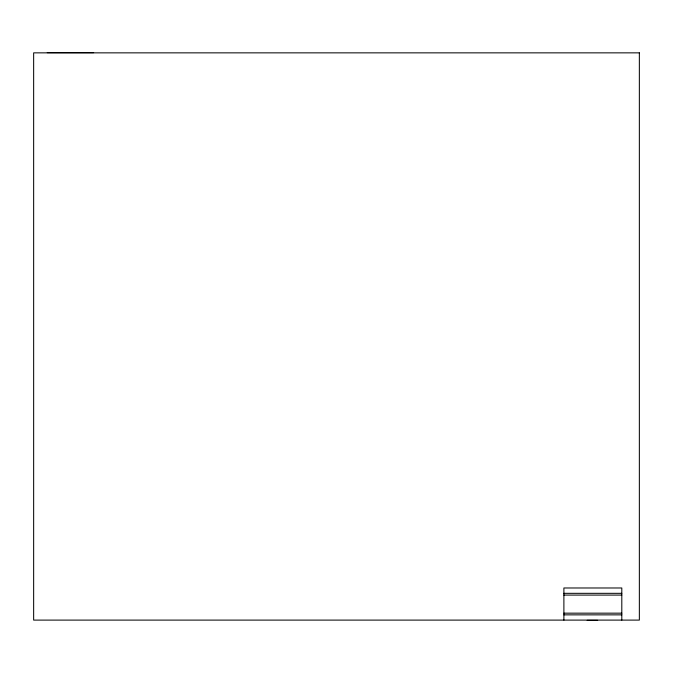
<?xml version="1.0" encoding="UTF-8"?>
<svg xmlns="http://www.w3.org/2000/svg" width="673" height="673" viewBox="0 0 673 673"><rect width="100%" height="100%" fill="white"/><g stroke="black" fill="none" stroke-linecap="round" stroke-linejoin="round"><path stroke-width="1.01" d="M47.27 52.662L93.631 52.662M563.89 593.325L621.802 593.325M563.89 595.083L621.802 595.083M563.89 613.162L621.802 613.162M563.89 614.861L621.802 614.861M587.159 620.338L597.658 620.338M621.802 620.102L621.802 587.983L563.89 587.983L563.89 620.102M639.35 52.856L33.65 52.856L33.65 620.102L639.35 620.102L639.35 52.856"/></g></svg>
